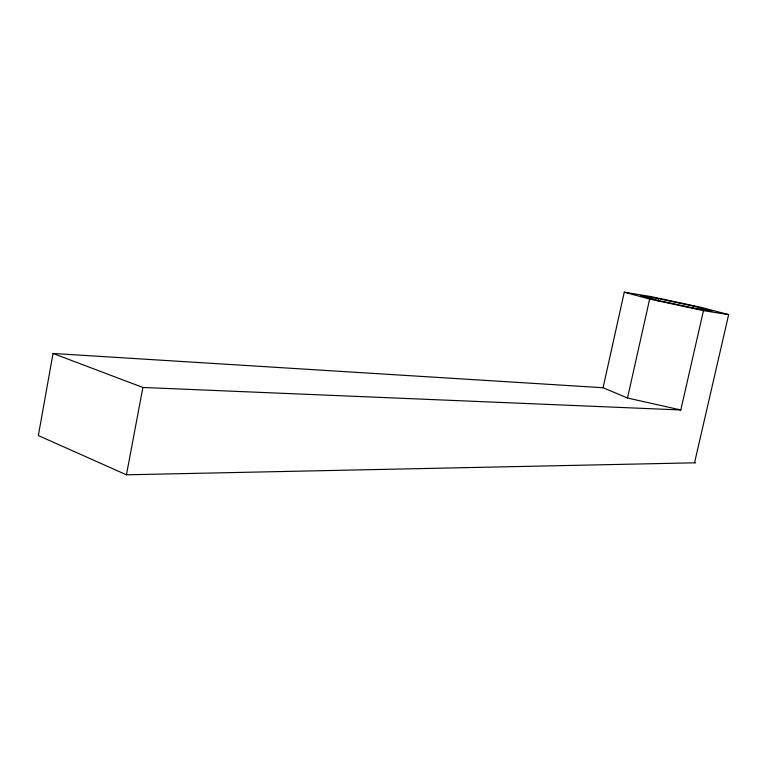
<?xml version="1.0" encoding="UTF-8"?>
<svg xmlns="http://www.w3.org/2000/svg" width="767" height="767" viewBox="0 0 767 767"><rect width="100%" height="100%" fill="white"/><g stroke="black" fill="none" stroke-linecap="round" stroke-linejoin="round"><path stroke-width="1.15" d="M694.538 462.817L728.65 314.623L703.473 310.645L680.808 409.971L627.502 398.015L603.073 387.728L53.038 353.462L38.35 435.56L126.44 474.811L695.583 462.789M126.44 474.811L142.892 387.469L53.038 353.462M603.073 387.728L624.271 292.189L650.799 296.551L701.201 307.375L728.65 314.623M627.502 398.015L649.649 299.082L624.271 292.189M658.086 300.971L658.604 298.641L693.521 306.138L712.121 311.066L694.691 308.296L658.163 300.453L640.531 295.688L658.604 298.641M692.984 308.468L693.521 306.138M142.892 387.469L680.808 409.971M649.649 299.082L703.473 310.645"/></g></svg>
